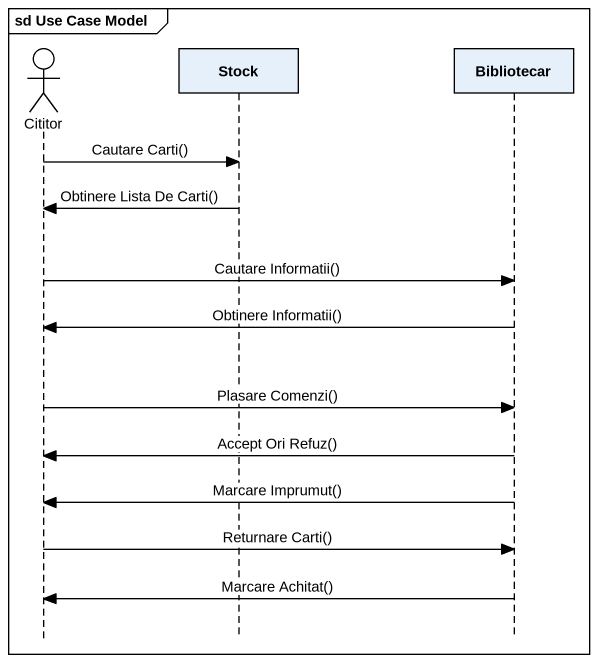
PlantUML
@startuml
mainframe sd Use Case Model
hide footbox
actor Cititor
participant Stock
participant Bibliotecar

Cititor -> Stock : Cautare Carti()
Stock -> Cititor : Obtinere Lista De Carti()
Cititor -> Bibliotecar : Cautare Informatii()
Bibliotecar -> Cititor : Obtinere Informatii()
Cititor -> Bibliotecar : Plasare Comenzi()
Bibliotecar -> Cititor : Accept Ori Refuz()
Bibliotecar -> Cititor : Marcare Imprumut()
Cititor -> Bibliotecar : Returnare Carti()
Bibliotecar -> Cititor : Marcare Achitat()
@enduml
